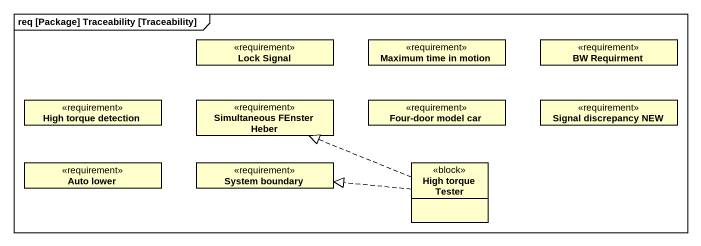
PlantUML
@startuml
mainframe req [Package] Traceability [Traceability]
hide circle
hide empty members
class "Lock Signal" as Lock_Signal <<requirement>>
class "Maximum time in motion" as Maximum_time_in_motion <<requirement>>
class "BW Requirment" as BW_Requirment <<requirement>>
class "High torque detection" as High_torque_detection <<requirement>>
class "Simultaneous FEnster Heber" as Simultaneous_FEnster_Heber <<requirement>>
class "Four-door model car" as Four_door_model_car <<requirement>>
class "Signal discrepancy NEW" as Signal_discrepancy_NEW <<requirement>>
class "Auto lower" as Auto_lower <<requirement>>
class "System boundary" as System_boundary <<requirement>>
class "High torque Tester" as High_torque_Tester <<block>>
High_torque_Tester .left.|> Simultaneous_FEnster_Heber
High_torque_Tester .left.|> Simultaneous_FEnster_Heber
High_torque_Tester .left.|> System_boundary
@enduml
